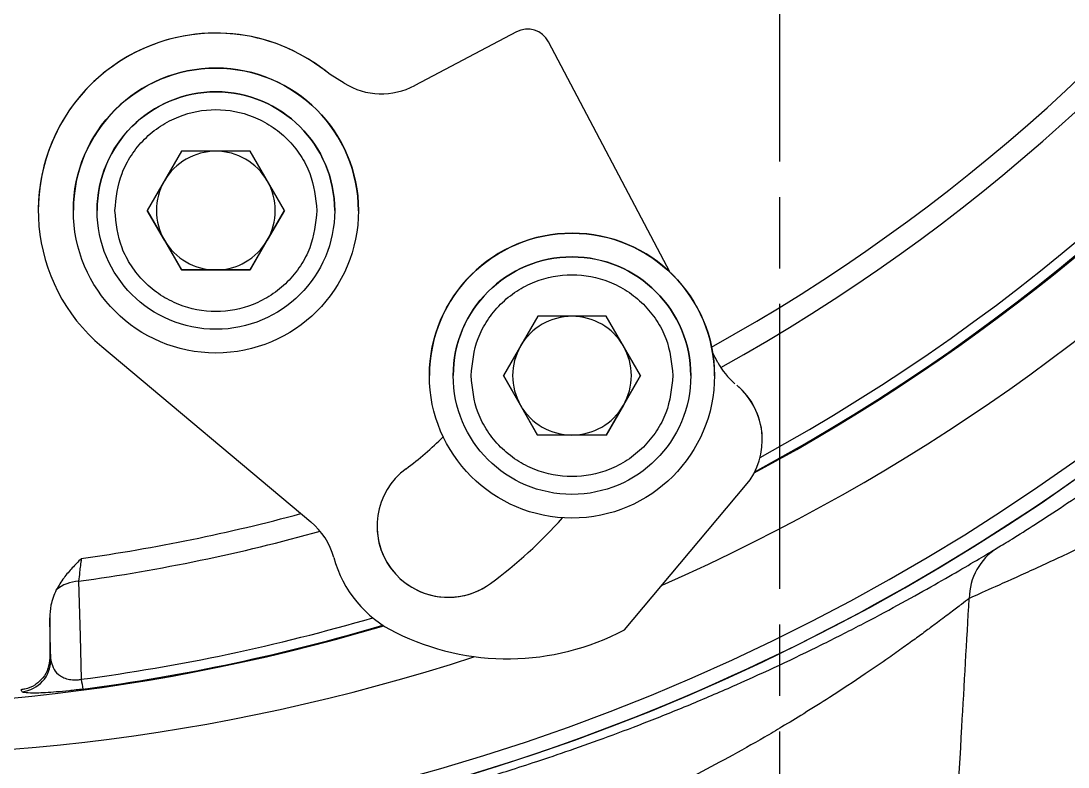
# Model space of a CAD drawing. Header units: millimetres. Extents: x 2454 to 4226, y 715 to 1968.
# Drawn here: x 3000.71 to 3044.78, y 1670.93 to 1702.35 of the extents above; entities that cross this region are included whole.
import ezdxf

# ---------------------------------------------------------------- set-up
doc = ezdxf.new("R2010")
doc.units = ezdxf.units.MM
doc.linetypes.add('AM_ISO08W050', pattern=[18, 12, -1.5, 3, -1.5])
doc.layers.add('AM_7', color=4, linetype='AM_ISO08W050', lineweight=25)

msp = doc.modelspace()

# ---------------------------------------------------------------- linework, layer by layer
at = {"color": 7, "linetype": 'Continuous', "lineweight": 25}
for p, q in [((3021.563, 1701.892), (3017.283, 1699.633)), ((3021.563, 1701.892), (3017.283, 1699.633)), ((3028.041, 1691.759), (3022.914, 1701.475)), ((3022.914, 1701.475), (3022.914, 1701.475)), ((3028.041, 1691.759), (3022.914, 1701.475)), ((3014.318, 1699.727), (3013.717, 1700.094)), ((3013.717, 1700.094), (3013.717, 1700.094)), ((3014.318, 1699.727), (3013.717, 1700.094)), ((3014.318, 1699.727), (3014.318, 1699.727)), ((3017.283, 1699.633), (3017.283, 1699.633)), ((3007.469, 1696.869), (3006.026, 1694.369)), ((3010.356, 1696.869), (3007.469, 1696.869)), ((3011.799, 1694.369), (3010.356, 1696.869)), ((3003.913, 1694.374), (3003.913, 1694.374)), ((3006.026, 1694.369), (3007.469, 1691.869)), ((3006.748, 1693.119), (3006.026, 1694.369)), ((3010.356, 1691.869), (3011.799, 1694.369)), ((3011.799, 1694.369), (3011.078, 1693.119)), ((3013.913, 1694.364), (3013.913, 1694.364)), ((3007.469, 1691.869), (3006.748, 1693.119)), ((3011.078, 1693.119), (3010.356, 1691.869)), ((3007.469, 1691.869), (3010.356, 1691.869)), ((3007.469, 1691.869), (3007.469, 1691.869)), ((3008.913, 1691.869), (3007.469, 1691.869)), ((3010.356, 1691.869), (3008.913, 1691.869)), ((3010.356, 1691.869), (3010.356, 1691.869)), ((3022.458, 1689.917), (3021.014, 1687.417)), ((3025.344, 1689.917), (3022.458, 1689.917)), ((3026.788, 1687.417), (3025.344, 1689.917)), ((3004.108, 1688.644), (3012.91, 1681.258)), ((3030.038, 1687.977), (3029.822, 1688.386)), ((3030.038, 1687.977), (3029.822, 1688.385)), ((3030.038, 1687.977), (3030.038, 1687.977)), ((3017.901, 1687.424), (3017.901, 1687.424)), ((3018.901, 1687.422), (3018.901, 1687.422)), ((3021.014, 1687.417), (3022.457, 1684.917)), ((3021.736, 1686.167), (3021.014, 1687.417)), ((3025.344, 1684.917), (3026.788, 1687.417)), ((3026.788, 1687.417), (3026.066, 1686.167)), ((3029.901, 1687.411), (3029.901, 1687.411)), ((3022.457, 1684.917), (3021.736, 1686.167)), ((3026.066, 1686.167), (3025.344, 1684.917)), ((3023.901, 1684.917), (3022.457, 1684.917)), ((3025.344, 1684.917), (3023.901, 1684.917)), ((3031.912, 1684.712), (3031.912, 1684.712)), ((3026.11, 1676.709), (3031.211, 1682.787)), ((3001.921, 1677.217), (3001.921, 1675.534))]:
    msp.add_line(p, q, dxfattribs=at)
at = {"color": 7, "linetype": 'Continuous', "lineweight": 25, "flags": 128}
for points in [[(3003.137, 1678.759), (3003.2, 1676.447), (3003.249, 1674.63)], [(3001.967, 1675.449), (3001.941, 1676.439), (3001.921, 1677.217)], [(3001.921, 1675.534), (3001.946, 1675.486), (3001.967, 1675.449)], [(3000.752, 1674.108), (3000.727, 1674.154), (3000.707, 1674.19)]]:
    msp.add_lwpolyline(points, dxfattribs=at)
at = {"color": 7, "linetype": 'Continuous', "lineweight": 25}
for centre, radius in [((3008.913, 1694.369), 6), ((3008.913, 1694.369), 5), ((3023.901, 1687.417), 6), ((3023.901, 1687.417), 5)]:
    msp.add_circle(centre, radius, dxfattribs=at)
for centre, radius, start, end in [((2993.687, 1755.803), 84.364, 293.77253, 288.03652), ((2992.529, 1755.805), 82.329, 298.30628, 286.54744), ((2993.685, 1755.798), 88.439, 276.305, 353.69783), ((2992.469, 1755.8), 76.846, 299.04627, 350.58227), ((2992.473, 1755.8), 77.776, 298.98442, 350.7972), ((2992.521, 1755.799), 82.295, 298.34695, 351.20907), ((2992.512, 1755.799), 81.876, 298.69165, 351.20907), ((2993.792, 1755.797), 89.012, 279.79419, 349.96366), ((3008.913, 1694.369), 7.474, 50, 230), ((3008.913, 1694.369), 7.474, 50, 179.9388), ((3022.029, 1701.008), 1, 27.8252, 117.8252), ((3022.029, 1701.008), 1, 27.8252, 117.8252), ((3008.913, 1694.369), 6, 359.9388, 179.8775), ((3015.883, 1702.287), 3, 238.5537, 297.8252), ((3015.883, 1702.287), 3, 238.5537, 297.8252), ((3008.913, 1694.369), 5, 359.9997, 179.9388), ((3008.913, 1694.369), 2.5, 89.9997, 149.9997), ((3008.913, 1694.369), 2.5, 29.9997, 89.9997), ((3008.913, 1694.369), 2.5, 149.9997, 209.9997), ((3008.913, 1694.369), 2.5, 329.9997, 29.9997), ((3023.901, 1687.417), 6, 359.9388, 179.8775), ((3008.913, 1694.369), 2.5, 209.9997, 269.9997), ((3008.913, 1694.369), 2.5, 269.9997, 329.9997), ((3023.901, 1687.417), 5, 359.9997, 179.9388), ((3023.901, 1687.417), 2.5, 89.9997, 149.9997), ((3023.901, 1687.417), 2.5, 29.9997, 89.9997), ((2993.794, 1755.794), 89.001, 279.91523, 310.90346), ((3023.901, 1687.417), 2.5, 149.9997, 209.9997), ((3023.901, 1687.417), 2.5, 329.9997, 29.9997), ((3032.691, 1689.377), 3, 207.8252, 230), ((3032.691, 1689.377), 3, 207.8252, 230), ((3028.912, 1684.715), 3, 320, 50), ((3028.912, 1684.715), 3, 359.9388, 50), ((3023.901, 1687.417), 2.5, 209.9997, 269.9997), ((3023.901, 1687.417), 2.5, 269.9997, 329.9997), ((3008.913, 1694.369), 13.5, 306.3628, 315.1303), ((3018.695, 1681.082), 3, 126.3628, 306.3628), ((2992.469, 1755.8), 76.846, 278.06274, 285.10399), ((3010.982, 1678.96), 3, 15.3829, 50), ((3018.695, 1681.082), 3, 179.9388, 306.3628), ((3008.913, 1694.369), 19.5, 306.3628, 318.4311), ((3008.913, 1694.369), 19.5, 306.3628, 318.431), ((2992.473, 1755.8), 77.776, 277.88056, 285.53228), ((3043.161, 1678.014), 2.54, 122.4076, 179.5314), ((3018.695, 1681.082), 5, 195.3829, 243.7074), ((3003.214, 1677.15), 1.611, 92.7579, 129.4343), ((2992.512, 1755.799), 81.876, 277.53554, 286.31896), ((2992.521, 1755.799), 82.295, 277.53554, 286.53573), ((3021.188, 1686.078), 10.583, 243.5885, 297.7159), ((3000.616, 1675.452), 1.351, 275.7981, 359.8824), ((3011.51, 1675.69), 8.329, 187.3088, 190.1994)]:
    msp.add_arc(centre, radius, start, end, dxfattribs=at)
for points, knots in [([(3004.663, 1694.369), (3004.719, 1694.904), (3004.807, 1695.726), (3005.337, 1696.716), (3005.885, 1697.396), (3006.566, 1697.948), (3007.556, 1698.461), (3008.913, 1698.722), (3010.27, 1698.461), (3011.259, 1697.948), (3011.94, 1697.396), (3012.489, 1696.716), (3013.018, 1695.726), (3013.106, 1694.904), (3013.163, 1694.369)], [0, 0, 0, 0, 0.119728, 0.18418, 0.25, 0.31582, 0.380272, 0.5, 0.619728, 0.68418, 0.75, 0.81582, 0.880272, 1, 1, 1, 1]), ([(3013.163, 1694.369), (3013.106, 1693.834), (3013.018, 1693.012), (3012.489, 1692.022), (3011.94, 1691.342), (3011.259, 1690.79), (3010.27, 1690.277), (3008.913, 1690.016), (3007.555, 1690.277), (3006.566, 1690.79), (3005.885, 1691.342), (3005.337, 1692.022), (3004.807, 1693.012), (3004.719, 1693.834), (3004.663, 1694.369)], [0, 0, 0, 0, 0.119728, 0.18418, 0.25, 0.31582, 0.380272, 0.5, 0.619728, 0.68418, 0.75, 0.81582, 0.880272, 1, 1, 1, 1]), ([(3019.651, 1687.417), (3019.708, 1687.952), (3019.795, 1688.774), (3020.325, 1689.764), (3020.873, 1690.444), (3021.554, 1690.996), (3022.544, 1691.509), (3023.901, 1691.77), (3025.258, 1691.509), (3026.247, 1690.996), (3026.928, 1690.444), (3027.477, 1689.764), (3028.007, 1688.774), (3028.094, 1687.952), (3028.151, 1687.417)], [0, 0, 0, 0, 0.119728, 0.18418, 0.25, 0.31582, 0.380272, 0.5, 0.619728, 0.68418, 0.75, 0.81582, 0.880272, 1, 1, 1, 1]), ([(3028.151, 1687.417), (3028.094, 1686.882), (3028.007, 1686.06), (3027.477, 1685.07), (3026.928, 1684.39), (3026.247, 1683.838), (3025.258, 1683.325), (3023.901, 1683.064), (3022.544, 1683.325), (3021.554, 1683.838), (3020.873, 1684.39), (3020.325, 1685.07), (3019.795, 1686.06), (3019.708, 1686.883), (3019.651, 1687.417)], [0, 0, 0, 0, 0.119728, 0.18418, 0.25, 0.31582, 0.380272, 0.5, 0.619728, 0.68418, 0.75, 0.81582, 0.880272, 1, 1, 1, 1]), ([(3041.8, 1680.159), (3041.988, 1680.273), (3042.365, 1680.5), (3043.381, 1681.141), (3044.584, 1681.927), (3045.478, 1682.542), (3045.926, 1682.851)], [0, 0, 0, 0, 0.2497339, 0.4989769, 0.7487964, 1, 1, 1, 1]), ([(3046.631, 1680.805), (3045.983, 1680.496), (3044.674, 1679.871), (3042.928, 1679.07), (3041.446, 1678.407), (3040.898, 1678.16), (3040.621, 1678.035)], [0, 0, 0, 0, 0.24174, 0.488416, 0.741371, 1, 1, 1, 1]), ([(3019.765, 1670.334), (3019.938, 1670.386), (3020.286, 1670.492), (3021.213, 1670.778), (3022.386, 1671.155), (3023.802, 1671.632), (3025.406, 1672.204), (3027.146, 1672.864), (3028.969, 1673.6), (3031.425, 1674.654), (3033.859, 1675.798), (3036.087, 1676.931), (3037.64, 1677.759), (3039.031, 1678.534), (3040.22, 1679.219), (3041.193, 1679.795), (3041.599, 1680.038), (3041.8, 1680.159)], [0, 0, 0, 0, 0.062444, 0.125285, 0.187851, 0.250268, 0.312291, 0.37532, 0.437763, 0.500461, 0.624893, 0.687412, 0.749834, 0.812976, 0.874957, 0.938146, 1, 1, 1, 1]), ([(3003.247, 1679.713), (3003.246, 1679.711), (3003.117, 1679.582), (3002.865, 1679.323), (3002.492, 1678.898), (3002.296, 1678.569), (3002.191, 1678.394)], [0, 0, 0, 0, 0.004131, 0.323061, 0.640186, 1, 1, 1, 1]), ([(3003.247, 1679.713), (3003.234, 1679.613), (3003.209, 1679.422), (3003.17, 1679.085), (3003.149, 1678.885), (3003.137, 1678.759)], [0, 0, 0, 0, 0.287952, 0.550809, 1, 1, 1, 1]), ([(3002.191, 1678.394), (3002.103, 1678.181), (3001.947, 1677.804), (3001.929, 1677.396), (3001.921, 1677.217)], [0, 0, 0, 0, 0.561758, 1, 1, 1, 1]), ([(3040.621, 1678.035), (3040.519, 1677.957), (3040.31, 1677.797), (3039.857, 1677.452), (3039.368, 1677.085), (3038.874, 1676.717), (3038.401, 1676.368), (3037.853, 1675.973), (3037.139, 1675.468), (3036.12, 1674.763), (3034.914, 1673.97), (3033.725, 1673.222), (3032.804, 1672.661), (3031.749, 1672.037), (3030.494, 1671.334), (3028.605, 1670.338), (3026.826, 1669.47), (3025.327, 1668.803), (3024, 1668.24), (3023.487, 1668.036), (3023.148, 1667.901)], [0, 0, 0, 0, 0.039444, 0.081051, 0.124992, 0.152712, 0.182849, 0.215412, 0.250403, 0.302447, 0.375421, 0.4261, 0.467709, 0.500322, 0.567308, 0.632906, 0.751491, 0.813896, 0.876754, 1, 1, 1, 1]), ([(3039.915, 1665.702), (3040.048, 1668.004), (3040.284, 1672.115), (3040.518, 1676.226), (3040.621, 1678.035)], [0, 0, 0, 0, 0.56, 1, 1, 1, 1]), ([(3001.921, 1675.534), (3001.906, 1675.382), (3001.876, 1675.078), (3001.643, 1674.673), (3001.3, 1674.367), (3000.964, 1674.226), (3000.761, 1674.198), (3000.707, 1674.19)], [0, 0, 0, 0, 0.229753, 0.459516, 0.689047, 0.918281, 1, 1, 1, 1]), ([(3001.967, 1675.449), (3002.016, 1675.23), (3002.076, 1674.962), (3002.448, 1674.718), (3002.665, 1674.635), (3002.895, 1674.601), (3003.097, 1674.606), (3003.198, 1674.622), (3003.249, 1674.63)], [0, 0, 0, 0, 0.562985, 0.690419, 0.805742, 0.9061, 0.952802, 1, 1, 1, 1]), ([(3003.313, 1674.215), (3003.12, 1674.191), (3002.724, 1674.141), (3002.189, 1674.093), (3001.724, 1674.061), (3001.256, 1674.044), (3000.856, 1674.053), (3000.788, 1674.089), (3000.752, 1674.108)], [0, 0, 0, 0, 0.120585, 0.248868, 0.372783, 0.501258, 0.740835, 1, 1, 1, 1])]:
    msp.add_open_spline(points, degree=3, knots=knots, dxfattribs=at)
at = {"layer": 'AM_7'}
msp.add_line((3032.639, 1924.435), (3032.639, 1336.718), dxfattribs=at)

doc.saveas('drawing.dxf')
